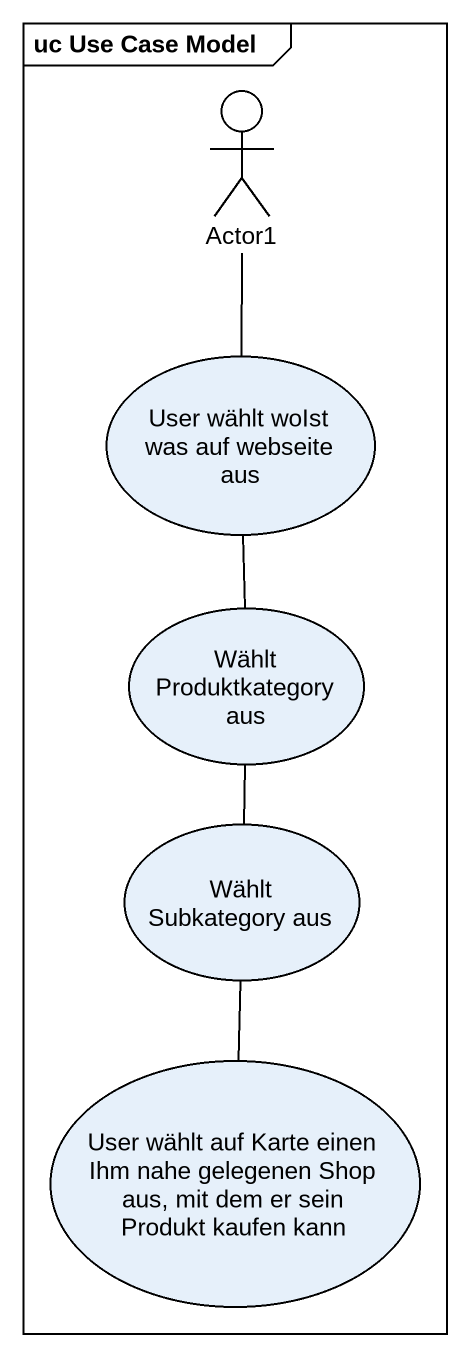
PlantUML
@startuml
mainframe uc Use Case Model
actor Actor1
usecase "User wählt woIst was auf webseite aus" as User_wählt_woIst_was_auf
usecase "Wählt Produktkategory aus" as Wählt_Produktkategory_aus
usecase "Wählt Subkategory aus" as Wählt_Subkategory_aus
usecase "User wählt auf Karte einen Ihm nahe gelegenen Shop aus, mit dem er sein Produkt kaufen kann" as User_wählt_auf_Karte_einen
Actor1 -- User_wählt_woIst_was_auf
User_wählt_woIst_was_auf -- Wählt_Produktkategory_aus
Wählt_Produktkategory_aus -- Wählt_Subkategory_aus
Wählt_Subkategory_aus -- User_wählt_auf_Karte_einen
@enduml
